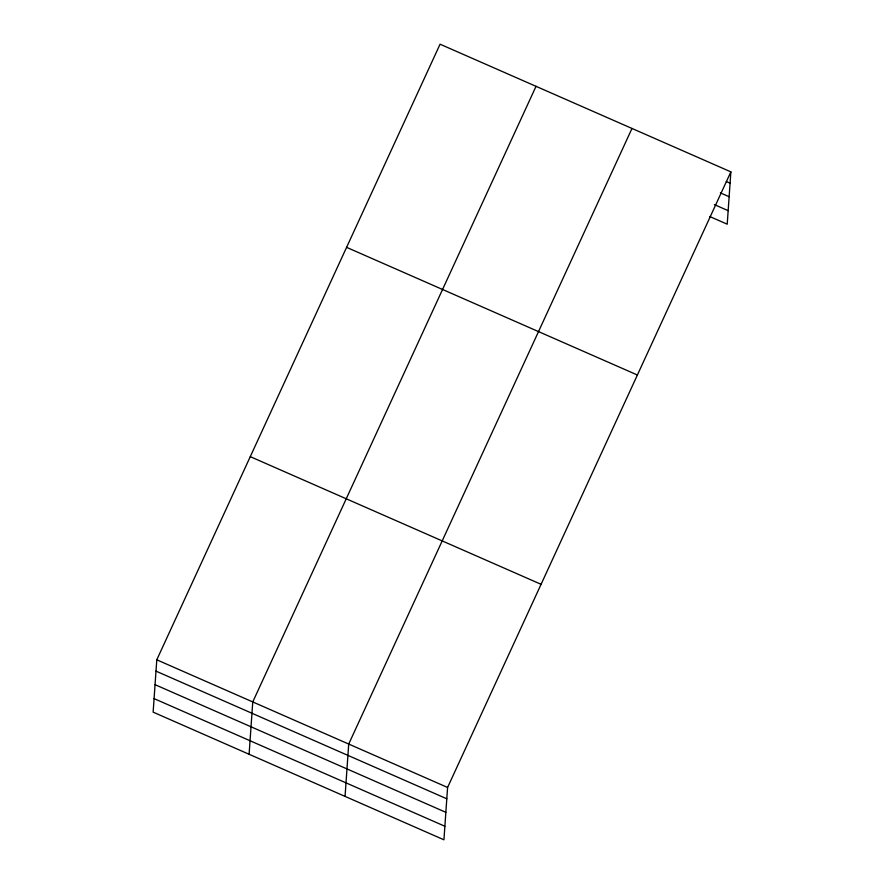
<?xml version="1.0" encoding="UTF-8"?>
<svg xmlns="http://www.w3.org/2000/svg" width="884" height="884" viewBox="0 0 884 884"><rect width="100%" height="100%" fill="white"/><g stroke="black" fill="none" stroke-linecap="round" stroke-linejoin="round"><path stroke-width="1.33" d="M156.788 659.807L153.131 712.139L443.934 839.8L447.591 787.456L730.869 171.861L440.066 44.2L156.788 659.807L447.591 787.456M249.1 754.273L252.758 701.929L536.036 86.323M345.058 796.396L348.716 744.052L631.994 128.456M730.869 171.861L727.212 224.193L709.686 216.503M726.328 181.54L730.074 183.187M720.372 192.878L729.134 196.723M714.394 204.624L728.162 210.668M346.583 247.343L637.386 375.004M250.271 456.652L541.074 584.313M155.993 671.133L446.807 798.793M155.054 684.669L445.856 812.33M154.081 698.614L444.884 826.264"/></g></svg>
